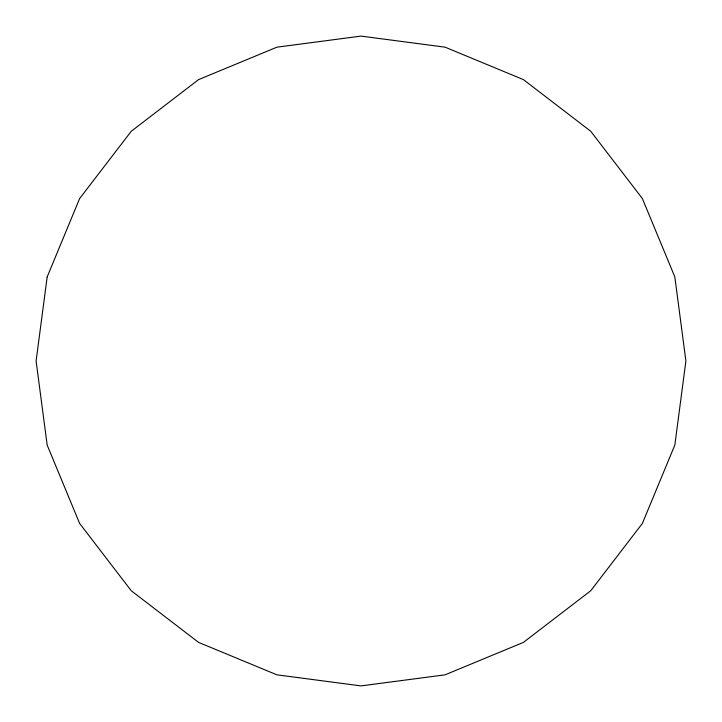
<?xml version="1.0" encoding="UTF-8"?>
<svg xmlns="http://www.w3.org/2000/svg" width="722" height="722" viewBox="0 0 722 722"><rect width="100%" height="100%" fill="white"/><g stroke="black" fill="none" stroke-linecap="round" stroke-linejoin="round"><path stroke-width="1.08" d="M47.174 276.914L36.1 361L47.174 445.086L79.628 523.45L131.26 590.74L198.55 642.372L276.914 674.826L361 685.9L445.086 674.826L523.45 642.372L590.74 590.74L642.372 523.45L674.826 445.086L685.9 361L674.826 276.914L642.372 198.55L590.74 131.26L523.45 79.628L445.086 47.174L361 36.1L276.914 47.174L198.55 79.628L131.26 131.26L79.628 198.55L47.174 276.914"/></g></svg>
